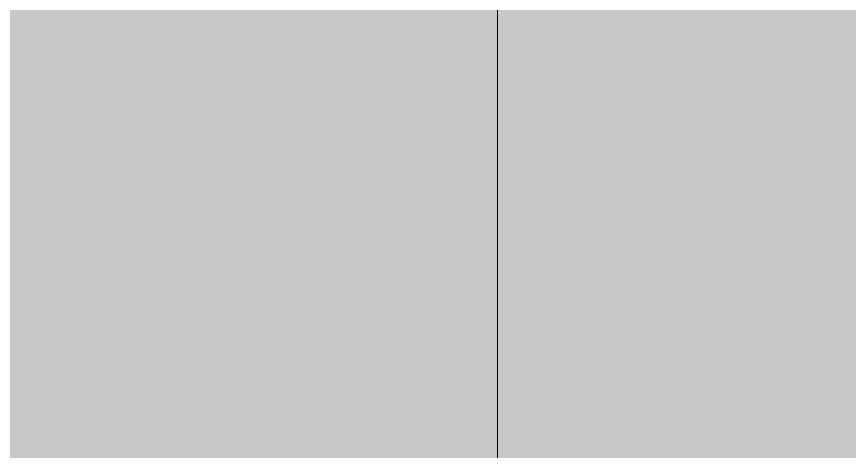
# Model space of a CAD drawing. Header units: inches. Extents: x 27328 to 120839, y -4075 to 4147.
# Drawn here: x 32884.88 to 32899.23, y 1491.99 to 1499.49 of the extents above; entities that cross this region are included whole.
import ezdxf

# ---------------------------------------------------------------- set-up
doc = ezdxf.new("R2010")
doc.units = ezdxf.units.IN
doc.header["$MEASUREMENT"] = 0
doc.layers.add('M-HVAC-DUCT', color=70, linetype='Continuous', lineweight=9)
doc.layers.add('S-COLS', color=52, linetype='Continuous', lineweight=9)

msp = doc.modelspace()

# ---------------------------------------------------------------- hatches: boundary and pattern name
at = {"layer": 'M-HVAC-DUCT'}
h = msp.add_hatch(color=256, dxfattribs=at)
h.paths.add_polyline_path([(32893.172, 1475.567), (33052.251, 1562.137), (33050.847, 1585.46), (32893.172, 1499.653), (32893.172, 1475.609)], flags=0)
h.paths.add_polyline_path([(33090.579, 1582.996), (33249.658, 1669.566), (33248.254, 1692.888), (33090.579, 1607.082), (33090.579, 1583.477)], flags=0)
h.paths.add_polyline_path([(33287.986, 1690.424), (33447.065, 1776.995), (33445.661, 1800.317), (33287.986, 1714.51), (33287.986, 1691.344)], flags=0)
h.paths.add_polyline_path([(33485.394, 1797.853), (33644.473, 1884.423), (33643.069, 1907.746), (33485.394, 1821.939), (33485.394, 1799.212)], flags=0)
h.paths.add_polyline_path([(33682.801, 1905.282), (33841.88, 1991.852), (33840.476, 2015.174), (33682.801, 1929.368), (33682.801, 1907.079)], flags=0)
h.paths.add_polyline_path([(33880.208, 2012.71), (33960.245, 2056.266), (33960.078, 2058.589), (33959.583, 2061), (33958.775, 2063.424), (33957.455, 2066.157), (33956.326, 2068.022), (33954.759, 2070.055), (33952.116, 2072.544), (33951.178, 2073.284), (33949.273, 2074.381), (33880.208, 2036.661), (33880.208, 2014.947)], flags=0)
at = {"layer": 'S-COLS'}
h = msp.add_hatch(color=256, dxfattribs=at)
h.paths.add_polyline_path([(32880.898, 1424.45), (32893.172, 1431.129), (32893.172, 1466.846), (32880.898, 1460.166), (32880.898, 1444.621)], flags=0)
h.paths.add_polyline_path([(32880.898, 1466.029), (32893.172, 1472.709), (32893.172, 1507.851), (32892.633, 1508.132), (32883.07, 1502.928), (32883.454, 1502.728), (32883.233, 1496.59), (32882.21, 1496.033), (32880.898, 1496.718), (32880.898, 1491.134)], flags=0)

# ---------------------------------------------------------------- linework, layer by layer
msp.add_line((32893.172, 1507.851), (32893.172, 1472.8), dxfattribs=at)

doc.saveas('drawing.dxf')
